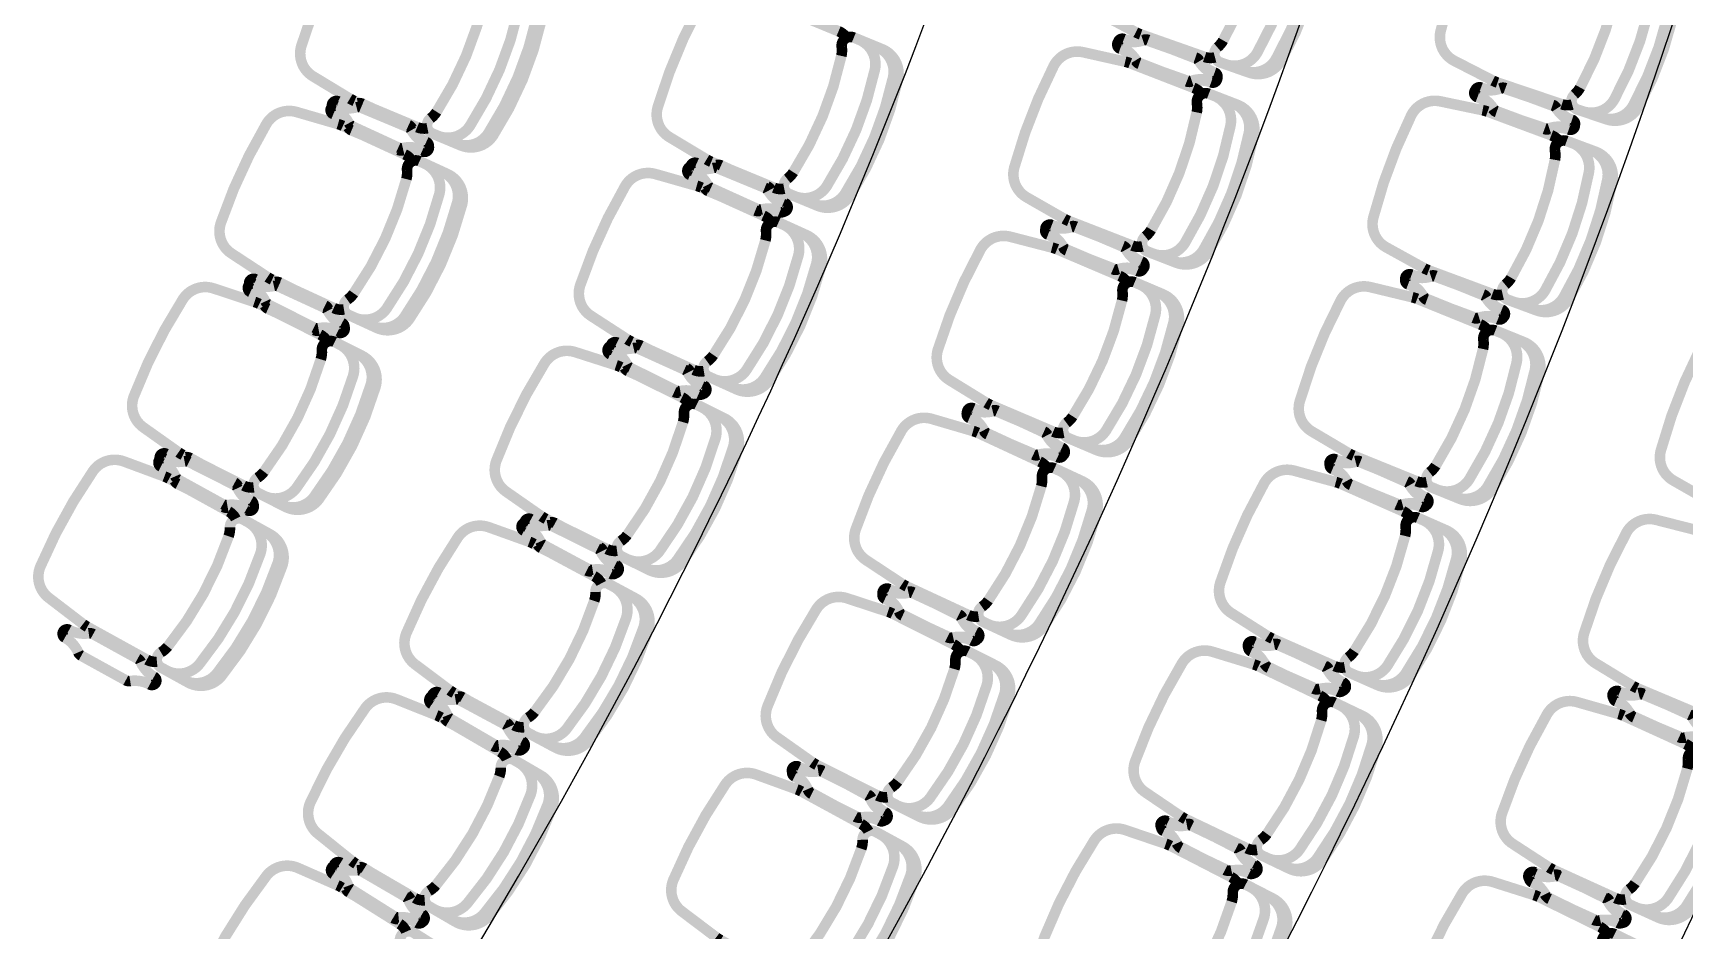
# Model space of a CAD drawing. Header units: metres. Extents: x -331 to 2982, y 362 to 2539.
# Drawn here: x 2871.281 to 2875.966, y 1337.061 to 1339.607 of the extents above; entities that cross this region are included whole.
import ezdxf

# ---------------------------------------------------------------- set-up
doc = ezdxf.new("R2010")
doc.units = ezdxf.units.M
doc.layers.add('Pis', color=251, linetype='Continuous')

msp = doc.modelspace()

# ---------------------------------------------------------------- linework, layer by layer
at = {"layer": 'Pis', "const_width": 0.03}
for points in [[(2874.6328, 1339.5382, -0.149389), (2874.6036, 1339.5394), (2874.422, 1339.6034, -0.03724), (2874.4083, 1339.6093), (2874.3001, 1339.6667, -0.342214), (2874.2622, 1339.7505, -0.051556), (2874.3647, 1340.0415, -0.342214), (2874.4466, 1340.0831), (2874.567, 1340.06, -0.03724), (2874.5813, 1340.0561), (2874.7629, 1339.9922, -0.149389), (2874.7865, 1339.9749)], [(2874.6629, 1339.5186, 0.36261), (2874.753, 1339.5522, 0.08991), (2874.8714, 1339.8887, 0.36261), (2874.8223, 1339.9713)], [(2874.7158, 1339.5, 0.36261), (2874.8058, 1339.5336, 0.08991), (2874.9243, 1339.8701, 0.36261), (2874.8751, 1339.9527)], [(2875.6459, 1339.4044, -0.149389), (2875.6167, 1339.4052), (2875.4342, 1339.4667, -0.03724), (2875.4205, 1339.4725), (2875.3115, 1339.5284, -0.342214), (2875.2725, 1339.6117, -0.051556), (2875.3711, 1339.904, -0.342214), (2875.4524, 1339.9467), (2875.5731, 1339.9252, -0.03724), (2875.5875, 1339.9216), (2875.77, 1339.8601, -0.149389), (2875.7937, 1339.843)], [(2872.3992, 1339.3373, -0.149389), (2872.3701, 1339.3402), (2872.1925, 1339.4144, -0.03724), (2872.1792, 1339.4211), (2872.0744, 1339.4846, -0.342214), (2872.0414, 1339.5704, -0.051556), (2872.1603, 1339.8551, -0.342214), (2872.2445, 1339.8919), (2872.3633, 1339.862, -0.03724), (2872.3774, 1339.8573), (2872.5551, 1339.7831, -0.149389), (2872.5776, 1339.7645)], [(2875.6763, 1339.3851, 0.36261), (2875.7659, 1339.4199, 0.08991), (2875.8798, 1339.758, 0.36261), (2875.8296, 1339.84)], [(2875.7294, 1339.3672, 0.36261), (2875.819, 1339.4021, 0.08991), (2875.9329, 1339.7401, 0.36261), (2875.8827, 1339.8221)], [(2872.4282, 1339.316, 0.36261), (2872.52, 1339.3444, 0.08991), (2872.6575, 1339.6736, 0.36261), (2872.6131, 1339.7589)], [(2872.4799, 1339.2944, 0.36261), (2872.5717, 1339.3228, 0.08991), (2872.7092, 1339.652, 0.36261), (2872.6648, 1339.7373)], [(2873.4111, 1339.1659, -0.149389), (2873.3821, 1339.1686), (2873.2041, 1339.2421, -0.03724), (2873.1908, 1339.2488), (2873.0857, 1339.3119, -0.342214), (2873.0524, 1339.3975, -0.051556), (2873.1702, 1339.6827, -0.342214), (2873.2542, 1339.7199), (2873.3731, 1339.6904, -0.03724), (2873.3873, 1339.6858), (2873.5652, 1339.6123, -0.149389), (2873.5878, 1339.5937)], [(2873.4402, 1339.1446, 0.36261), (2873.5319, 1339.1734, 0.08991), (2873.6681, 1339.5032, 0.36261), (2873.6234, 1339.5883)], [(2873.492, 1339.1232, 0.36261), (2873.5837, 1339.152, 0.08991), (2873.7199, 1339.4818, 0.36261), (2873.6752, 1339.5669)], [(2874.4272, 1339.0023, -0.149389), (2874.398, 1339.0045), (2874.2186, 1339.0742, -0.03724), (2874.2051, 1339.0806), (2874.0987, 1339.1414, -0.342214), (2874.0636, 1339.2263, -0.051556), (2874.1753, 1339.5139, -0.342214), (2874.2585, 1339.5529), (2874.3781, 1339.526, -0.03724), (2874.3923, 1339.5216), (2874.5718, 1339.452, -0.149389), (2874.5947, 1339.4339)], [(2874.4567, 1338.9817, 0.36261), (2874.5478, 1339.0125, 0.08991), (2874.6769, 1339.345, 0.36261), (2874.6304, 1339.4292)], [(2874.5089, 1338.9615, 0.36261), (2874.6, 1338.9922, 0.08991), (2874.7291, 1339.3248, 0.36261), (2874.6826, 1339.4089)], [(2875.4488, 1338.8656, -0.149389), (2875.4196, 1338.8673), (2875.2391, 1338.9343, -0.03724), (2875.2256, 1338.9405), (2875.1183, 1338.9997, -0.342214), (2875.0819, 1339.0841, -0.051556), (2875.1892, 1339.3733, -0.342214), (2875.2718, 1339.4135), (2875.3918, 1339.3884, -0.03724), (2875.4061, 1339.3843), (2875.5866, 1339.3173, -0.149389), (2875.6098, 1339.2996)], [(2872.1624, 1338.8234, -0.149389), (2872.1334, 1338.8274), (2871.9586, 1338.9079, -0.03724), (2871.9456, 1338.9152), (2871.8431, 1338.9824, -0.342214), (2871.8133, 1339.0693, -0.051556), (2871.9424, 1339.3495, -0.342214), (2872.0278, 1339.3833), (2872.1455, 1339.3491, -0.03724), (2872.1595, 1339.3439), (2872.3343, 1339.2633, -0.149389), (2872.3561, 1339.2439)], [(2875.4786, 1338.8454, 0.36261), (2875.5692, 1338.8775, 0.08991), (2875.6933, 1339.212, 0.36261), (2875.6456, 1339.2955)], [(2875.5311, 1338.8259, 0.36261), (2875.6217, 1338.858, 0.08991), (2875.7458, 1339.1925, 0.36261), (2875.6981, 1339.276)], [(2872.1906, 1338.8011, 0.36261), (2872.2834, 1338.8261, 0.08991), (2872.4327, 1339.1501, 0.36261), (2872.3914, 1339.237)], [(2872.2414, 1338.7776, 0.36261), (2872.3343, 1338.8027, 0.08991), (2872.4836, 1339.1267, 0.36261), (2872.4423, 1339.2135)], [(2873.1831, 1338.6484, -0.149389), (2873.1541, 1338.6522), (2872.9787, 1338.7317, -0.03724), (2872.9657, 1338.7388), (2872.8628, 1338.8054, -0.342214), (2872.8324, 1338.8921, -0.051556), (2872.9598, 1339.1731, -0.342214), (2873.045, 1339.2075), (2873.1629, 1339.174, -0.03724), (2873.1769, 1339.1689), (2873.3522, 1339.0894, -0.149389), (2873.3742, 1339.0701)], [(2873.2114, 1338.6262, 0.36261), (2873.304, 1338.6519, 0.08991), (2873.4513, 1338.9768, 0.36261), (2873.4095, 1339.0634)], [(2873.2624, 1338.6031, 0.36261), (2873.3551, 1338.6288, 0.08991), (2873.5023, 1338.9537, 0.36261), (2873.4605, 1339.0403)], [(2874.2031, 1338.4739, -0.149389), (2874.174, 1338.477), (2873.9969, 1338.5524, -0.03724), (2873.9837, 1338.5592), (2873.8793, 1338.6234, -0.342214), (2873.8469, 1338.7094, -0.051556), (2873.9677, 1338.9933, -0.342214), (2874.0521, 1339.0296), (2874.1707, 1338.9989, -0.03724), (2874.1848, 1338.9941), (2874.362, 1338.9187, -0.149389), (2874.3844, 1338.8999)], [(2874.2319, 1338.4524, 0.36261), (2874.3239, 1338.4802, 0.08991), (2874.4636, 1338.8085, 0.36261), (2874.4199, 1338.8941)], [(2871.9065, 1338.3189, -0.149389), (2871.8777, 1338.3239), (2871.7059, 1338.4107, -0.03724), (2871.6931, 1338.4184), (2871.5932, 1338.4893, -0.342214), (2871.5665, 1338.5772, -0.051556), (2871.7056, 1338.8526, -0.342214), (2871.7923, 1338.8832), (2871.9086, 1338.8448, -0.03724), (2871.9224, 1338.8391), (2872.0942, 1338.7523, -0.149389), (2872.1153, 1338.732)], [(2874.2835, 1338.4305, 0.36261), (2874.3755, 1338.4583, 0.08991), (2874.5152, 1338.7865, 0.36261), (2874.4714, 1338.8721)], [(2875.2334, 1338.3338, -0.149389), (2875.2043, 1338.3364), (2875.0259, 1338.4088, -0.03724), (2875.0126, 1338.4154), (2874.9071, 1338.4778, -0.342214), (2874.8733, 1338.5633, -0.051556), (2874.9893, 1338.8491, -0.342214), (2875.0731, 1338.8868), (2875.1922, 1338.8581, -0.03724), (2875.2064, 1338.8536), (2875.3848, 1338.7812, -0.149389), (2875.4075, 1338.7627)], [(2875.2626, 1338.3127, 0.36261), (2875.3542, 1338.3421, 0.08991), (2875.4883, 1338.6727, 0.36261), (2875.4431, 1338.7575)], [(2876.261, 1338.1998, -0.149389), (2876.2318, 1338.2019), (2876.0523, 1338.2715, -0.03724), (2876.0389, 1338.2779), (2875.9325, 1338.3387, -0.342214), (2875.8973, 1338.4236, -0.051556), (2876.0088, 1338.7112, -0.342214), (2876.092, 1338.7503), (2876.2116, 1338.7234, -0.03724), (2876.2258, 1338.7191), (2876.4053, 1338.6495, -0.149389), (2876.4283, 1338.6314)], [(2871.9338, 1338.2955, 0.36261), (2872.0275, 1338.3172, 0.08991), (2872.1884, 1338.6356, 0.36261), (2872.1503, 1338.7239)], [(2872.9369, 1338.1392, -0.149389), (2872.908, 1338.144), (2872.7355, 1338.2293, -0.03724), (2872.7227, 1338.2369), (2872.6221, 1338.307, -0.342214), (2872.5947, 1338.3947, -0.051556), (2872.7315, 1338.6712, -0.342214), (2872.8179, 1338.7026), (2872.9345, 1338.6652, -0.03724), (2872.9483, 1338.6596), (2873.1209, 1338.5742, -0.149389), (2873.1422, 1338.5541)], [(2875.3145, 1338.2917, 0.36261), (2875.4061, 1338.321, 0.08991), (2875.5402, 1338.6516, 0.36261), (2875.495, 1338.7365)], [(2871.9838, 1338.2702, 0.36261), (2872.0775, 1338.2919, 0.08991), (2872.2384, 1338.6103, 0.36261), (2872.2004, 1338.6986)], [(2872.9644, 1338.1161, 0.36261), (2873.0579, 1338.1386, 0.08991), (2873.2161, 1338.4583, 0.36261), (2873.1773, 1338.5463)], [(2873.0146, 1338.0912, 0.36261), (2873.1081, 1338.1137, 0.08991), (2873.2663, 1338.4335, 0.36261), (2873.2275, 1338.5214)], [(2873.9622, 1337.953, -0.149389), (2873.9332, 1337.957), (2873.7586, 1338.038, -0.03724), (2873.7456, 1338.0453), (2873.6433, 1338.1127, -0.342214), (2873.6137, 1338.1997, -0.051556), (2873.7435, 1338.4796, -0.342214), (2873.829, 1338.5132), (2873.9466, 1338.4787, -0.03724), (2873.9605, 1338.4735), (2874.1352, 1338.3924, -0.149389), (2874.157, 1338.3729)], [(2871.6319, 1337.8244, -0.149389), (2871.6033, 1337.8304), (2871.4347, 1337.9234, -0.03724), (2871.4223, 1337.9315), (2871.3249, 1338.006, -0.342214), (2871.3015, 1338.0948, -0.051556), (2871.4505, 1338.365, -0.342214), (2871.5382, 1338.3925), (2871.6531, 1338.3499, -0.03724), (2871.6666, 1338.3437), (2871.8352, 1338.2507, -0.149389), (2871.8555, 1338.2297)], [(2873.9903, 1337.9305, 0.36261), (2874.0832, 1337.9554, 0.08991), (2874.2333, 1338.279, 0.36261), (2874.1923, 1338.366)], [(2874.0411, 1337.907, 0.36261), (2874.134, 1337.9318, 0.08991), (2874.2841, 1338.2554, 0.36261), (2874.2431, 1338.3424)], [(2875.0009, 1337.8087, -0.149389), (2874.9719, 1337.8122), (2874.7958, 1337.8899, -0.03724), (2874.7827, 1337.8969), (2874.6791, 1337.9625, -0.342214), (2874.6479, 1338.0489, -0.051556), (2874.7725, 1338.3312, -0.342214), (2874.8574, 1338.3663), (2874.9756, 1338.334, -0.03724), (2874.9896, 1338.3291), (2875.1658, 1338.2513, -0.149389), (2875.1879, 1338.2322)], [(2871.6584, 1337.8, 0.36261), (2871.7528, 1337.8183, 0.08991), (2871.9251, 1338.1307, 0.36261), (2871.8902, 1338.2203)], [(2871.7075, 1337.7729, 0.36261), (2871.8018, 1337.7913, 0.08991), (2871.9742, 1338.1036, 0.36261), (2871.9393, 1338.1932)], [(2872.6729, 1337.6389, -0.149389), (2872.6442, 1337.6446), (2872.4746, 1337.7358, -0.03724), (2872.4621, 1337.7438), (2872.364, 1337.8172, -0.342214), (2872.3395, 1337.9058, -0.051556), (2872.4856, 1338.1775, -0.342214), (2872.573, 1338.206), (2872.6884, 1338.1646, -0.03724), (2872.702, 1338.1585), (2872.8715, 1338.0674, -0.149389), (2872.8921, 1338.0466)], [(2875.0295, 1337.7868, 0.36261), (2875.1219, 1337.8134, 0.08991), (2875.2659, 1338.1397, 0.36261), (2875.2233, 1338.2259)], [(2875.0807, 1337.7642, 0.36261), (2875.1731, 1337.7907, 0.08991), (2875.3172, 1338.1171, 0.36261), (2875.2746, 1338.2033)], [(2876.0369, 1337.6718, -0.149389), (2876.0079, 1337.6748), (2875.8304, 1337.7495, -0.03724), (2875.8172, 1337.7563), (2875.7125, 1337.8201, -0.342214), (2875.6798, 1337.9059, -0.051556), (2875.7995, 1338.1903, -0.342214), (2875.8838, 1338.2269), (2876.0026, 1338.1966, -0.03724), (2876.0167, 1338.1919), (2876.1941, 1338.1172, -0.149389), (2876.2166, 1338.0985)], [(2872.6996, 1337.6148, 0.36261), (2872.7938, 1337.6341, 0.08991), (2872.9627, 1337.9483, 0.36261), (2872.9269, 1338.0376)], [(2872.7489, 1337.5883, 0.36261), (2872.8431, 1337.6076, 0.08991), (2873.0121, 1337.9218, 0.36261), (2872.9763, 1338.011)], [(2873.7041, 1337.4405, -0.149389), (2873.6753, 1337.4454), (2873.5033, 1337.5319, -0.03724), (2873.4905, 1337.5396), (2873.3904, 1337.6103, -0.342214), (2873.3636, 1337.6982, -0.051556), (2873.5023, 1337.9738, -0.342214), (2873.5889, 1338.0046), (2873.7053, 1337.9664, -0.03724), (2873.7191, 1337.9607), (2873.891, 1337.8741, -0.149389), (2873.9122, 1337.854)], [(2873.7314, 1337.4171, 0.36261), (2873.825, 1337.439, 0.08991), (2873.9854, 1337.7577, 0.36261), (2873.9472, 1337.8459)], [(2873.7815, 1337.3919, 0.36261), (2873.8751, 1337.4138, 0.08991), (2874.0355, 1337.7325, 0.36261), (2873.9973, 1337.8207)], [(2874.752, 1337.2912, -0.149389), (2874.7231, 1337.2956), (2874.5494, 1337.3786, -0.03724), (2874.5364, 1337.386), (2874.4349, 1337.4547, -0.342214), (2874.4063, 1337.542, -0.051556), (2874.5394, 1337.8204, -0.342214), (2874.6253, 1337.853), (2874.7425, 1337.8171, -0.03724), (2874.7564, 1337.8117), (2874.9301, 1337.7287, -0.149389), (2874.9516, 1337.7089)], [(2872.3914, 1337.1481, -0.149389), (2872.3629, 1337.1547), (2872.1965, 1337.2516, -0.03724), (2872.1843, 1337.2601), (2872.0887, 1337.3368, -0.342214), (2872.0673, 1337.4261, -0.051556), (2872.2225, 1337.6927, -0.342214), (2872.3108, 1337.7182), (2872.4247, 1337.6729, -0.03724), (2872.4381, 1337.6664), (2872.6045, 1337.5695, -0.149389), (2872.6243, 1337.5481)], [(2874.7798, 1337.2685, 0.36261), (2874.873, 1337.2922, 0.08991), (2875.0268, 1337.6141, 0.36261), (2874.9868, 1337.7015)], [(2874.8304, 1337.2443, 0.36261), (2874.9235, 1337.2681, 0.08991), (2875.0774, 1337.59, 0.36261), (2875.0374, 1337.6774)], [(2875.7971, 1337.1508, -0.149389), (2875.7682, 1337.1546), (2875.5929, 1337.2344, -0.03724), (2875.5799, 1337.2415), (2875.4771, 1337.3083, -0.342214), (2875.4469, 1337.3951, -0.051556), (2875.5747, 1337.6759, -0.342214), (2875.66, 1337.7101), (2875.7778, 1337.6764, -0.03724), (2875.7918, 1337.6713), (2875.967, 1337.5915, -0.149389), (2875.9889, 1337.5722)], [(2872.4173, 1337.1231, 0.36261), (2872.512, 1337.1392, 0.08991), (2872.6916, 1337.4475, 0.36261), (2872.6588, 1337.5379)], [(2875.8254, 1337.1286, 0.36261), (2875.9181, 1337.1541, 0.08991), (2876.0659, 1337.4788, 0.36261), (2876.0242, 1337.5655)], [(2875.8764, 1337.1054, 0.36261), (2875.9691, 1337.1309, 0.08991), (2876.1169, 1337.4556, 0.36261), (2876.0752, 1337.5423)], [(2872.4657, 1337.0949, 0.36261), (2872.5605, 1337.111, 0.08991), (2872.74, 1337.4193, 0.36261), (2872.7072, 1337.5097)], [(2873.4286, 1336.9371, -0.149389), (2873.3999, 1336.943), (2873.2308, 1337.035, -0.03724), (2873.2183, 1337.0431), (2873.1205, 1337.1169, -0.342214), (2873.0965, 1337.2057, -0.051556), (2873.2439, 1337.4767, -0.342214), (2873.3315, 1337.5047), (2873.4466, 1337.4628, -0.03724), (2873.4602, 1337.4566), (2873.6293, 1337.3646, -0.149389), (2873.6498, 1337.3438)], [(2874.4869, 1336.7824, -0.149389), (2874.4582, 1336.7876), (2874.287, 1336.8759, -0.03724), (2874.2744, 1336.8837), (2874.175, 1336.9554, -0.342214), (2874.149, 1337.0435, -0.051556), (2874.2904, 1337.3177, -0.342214), (2874.3773, 1337.3477), (2874.4933, 1337.3083, -0.03724), (2874.507, 1337.3025), (2874.6782, 1337.2143, -0.149389), (2874.6991, 1337.1938)], [(2873.4552, 1336.9129, 0.36261), (2873.5494, 1336.9318, 0.08991), (2873.7199, 1337.2452, 0.36261), (2873.6845, 1337.3346)], [(2873.5044, 1336.8862, 0.36261), (2873.5987, 1336.905, 0.08991), (2873.7691, 1337.2184, 0.36261), (2873.7338, 1337.3078)], [(2872.0927, 1336.6674, -0.149389), (2872.0645, 1336.675), (2871.9015, 1336.7775, -0.03724), (2871.8895, 1336.7864), (2871.7966, 1336.8662, -0.342214), (2871.7782, 1336.9563, -0.051556), (2871.9425, 1337.2175, -0.342214), (2872.0316, 1337.24), (2872.1438, 1337.1908, -0.03724), (2872.157, 1337.1839), (2872.32, 1337.0814, -0.149389), (2872.3391, 1337.0593)], [(2874.5141, 1336.7588, 0.36261), (2874.6079, 1336.7798, 0.08991), (2874.7714, 1337.0968, 0.36261), (2874.7341, 1337.1854)], [(2874.5639, 1336.7331, 0.36261), (2874.6577, 1336.7541, 0.08991), (2874.8212, 1337.0712, 0.36261), (2874.7839, 1337.1597)], [(2875.5418, 1336.6373, -0.149389), (2875.5129, 1336.6419), (2875.34, 1336.7267, -0.03724), (2875.3272, 1336.7342), (2875.2264, 1336.8039, -0.342214), (2875.1986, 1336.8915, -0.051556), (2875.3344, 1337.1685, -0.342214), (2875.4207, 1337.2002), (2875.5375, 1337.1632, -0.03724), (2875.5513, 1337.1577), (2875.7242, 1337.0729, -0.149389), (2875.7455, 1337.053)], [(2872.1178, 1336.6416, 0.36261), (2872.213, 1336.6545, 0.08991), (2872.4029, 1336.9565, 0.36261), (2872.3732, 1337.0479)]]:
    msp.add_lwpolyline(points, format="xyb", dxfattribs=at)
for points in [[(2874.7745, 1339.9228, -0.08991), (2874.6561, 1339.5863, -0.086278), (2874.6397, 1339.5665, 0.57735), (2874.6477, 1339.5239), (2874.7299, 1339.495, 0.36261), (2874.82, 1339.5286, 0.08991), (2874.9384, 1339.8651, 0.36261), (2874.8893, 1339.9478), (2874.8071, 1339.9767, 0.57735), (2874.7742, 1339.9485, -0.086278)], [(2875.7825, 1339.7908, -0.08991), (2875.6685, 1339.4527, -0.086278), (2875.6525, 1339.4327, 0.57735), (2875.661, 1339.3903), (2875.7436, 1339.3624, 0.36261), (2875.8332, 1339.3973, 0.08991), (2875.9471, 1339.7353, 0.36261), (2875.8969, 1339.8173), (2875.8143, 1339.8451, 0.57735), (2875.7818, 1339.8165, -0.086278)], [(2872.5627, 1339.7132, -0.08991), (2872.4252, 1339.384, -0.086278), (2872.4078, 1339.3651, 0.57735), (2872.4133, 1339.3222), (2872.4937, 1339.2886, 0.36261), (2872.5855, 1339.317, 0.08991), (2872.723, 1339.6462, 0.36261), (2872.6787, 1339.7315), (2872.5983, 1339.7651, 0.57735), (2872.5638, 1339.7388, -0.086278)], [(2873.5731, 1339.5424, -0.08991), (2873.437, 1339.2126, -0.086278), (2873.4196, 1339.1937, 0.57735), (2873.4253, 1339.1508), (2873.5058, 1339.1175, 0.36261), (2873.5976, 1339.1463, 0.08991), (2873.7337, 1339.4761, 0.36261), (2873.689, 1339.5612), (2873.6085, 1339.5944, 0.57735), (2873.5742, 1339.568, -0.086278)], [(2874.4415, 1339.5859), (2874.5774, 1339.538, -0.164851), (2874.5875, 1339.5301, 0.162089), (2874.6317, 1339.4951, -1), (2874.6234, 1339.4715, 0.162089), (2874.567, 1339.4719, -0.164851), (2874.5542, 1339.472), (2874.4183, 1339.5199, -0.164851), (2874.4081, 1339.5278, 0.162089), (2874.364, 1339.5628, -1), (2874.3723, 1339.5864, 0.162089), (2874.4287, 1339.586, -0.164851)], [(2874.4086, 1339.5304, 0.164851), (2874.4185, 1339.5222), (2874.5528, 1339.47, 0.164851), (2874.5657, 1339.4695, -0.162089), (2874.622, 1339.4673, 1), (2874.631, 1339.4906, -0.162089), (2874.588, 1339.527, 0.164851), (2874.5782, 1339.5353), (2874.4438, 1339.5875, 0.164851), (2874.431, 1339.588, -0.162089), (2874.3747, 1339.5902, 1), (2874.3656, 1339.5669, -0.162089)], [(2872.1763, 1339.3517, 0.164851), (2872.1856, 1339.3428), (2872.3165, 1339.2825, 0.164851), (2872.3293, 1339.2812, -0.162089), (2872.3854, 1339.2756, 1), (2872.3958, 1339.2983, -0.162089), (2872.3551, 1339.3373, 0.164851), (2872.3458, 1339.3461), (2872.2149, 1339.4064, 0.164851), (2872.2022, 1339.4078, -0.162089), (2872.1461, 1339.4134, 1), (2872.1356, 1339.3907, -0.162089)], [(2874.5811, 1339.3822, -0.08991), (2874.452, 1339.0496, -0.086278), (2874.435, 1339.0304, 0.57735), (2874.4416, 1338.9876), (2874.5229, 1338.956, 0.36261), (2874.614, 1338.9868, 0.08991), (2874.7431, 1339.3193, 0.36261), (2874.6966, 1339.4035), (2874.6154, 1339.435, 0.57735), (2874.5816, 1339.4079, -0.086278)], [(2875.454, 1339.4495), (2875.5905, 1339.4035, -0.164851), (2875.6008, 1339.3957, 0.162089), (2875.6454, 1339.3612, -1), (2875.6374, 1339.3375, 0.162089), (2875.581, 1339.3371, -0.164851), (2875.5682, 1339.3371), (2875.4316, 1339.3831, -0.164851), (2875.4214, 1339.3909, 0.162089), (2875.3768, 1339.4254, -1), (2875.3848, 1339.4491, 0.162089), (2875.4411, 1339.4495, -0.164851)], [(2875.4223, 1339.3933, 0.164851), (2875.4323, 1339.3853), (2875.5674, 1339.3351, 0.164851), (2875.5802, 1339.3348, -0.162089), (2875.6366, 1339.3335, 1), (2875.6452, 1339.3569, -0.162089), (2875.6017, 1339.3927, 0.164851), (2875.5917, 1339.4008), (2875.4566, 1339.4509, 0.164851), (2875.4438, 1339.4512, -0.162089), (2875.3874, 1339.4526, 1), (2875.3787, 1339.4291, -0.162089)], [(2872.2109, 1339.3958), (2872.3439, 1339.3403, -0.164851), (2872.3536, 1339.3318, 0.162089), (2872.3956, 1339.2943, -1), (2872.386, 1339.2712, 0.162089), (2872.3298, 1339.2748, -0.164851), (2872.3169, 1339.2757), (2872.184, 1339.3312, -0.164851), (2872.1743, 1339.3397, 0.162089), (2872.1323, 1339.3772, -1), (2872.1419, 1339.4003, 0.162089), (2872.1981, 1339.3967, -0.164851)], [(2875.597, 1339.2477, -0.08991), (2875.4729, 1338.9133, -0.086278), (2875.4562, 1338.8937, 0.57735), (2875.4635, 1338.851), (2875.5452, 1338.8207, 0.36261), (2875.6358, 1338.8528, 0.08991), (2875.7599, 1339.1873, 0.36261), (2875.7121, 1339.2707), (2875.6304, 1339.3011, 0.57735), (2875.5971, 1339.2734, -0.086278)], [(2872.3394, 1339.1931, -0.08991), (2872.1901, 1338.8691, -0.086278), (2872.1719, 1338.8509, 0.57735), (2872.1759, 1338.8078), (2872.2551, 1338.7713, 0.36261), (2872.3479, 1338.7964, 0.08991), (2872.4972, 1339.1204, 0.36261), (2872.4559, 1339.2073), (2872.3768, 1339.2437, 0.57735), (2872.3414, 1339.2187, -0.086278)], [(2873.2226, 1339.2236), (2873.3559, 1339.1686, -0.164851), (2873.3655, 1339.1602, 0.162089), (2873.4078, 1339.1228, -1), (2873.3982, 1339.0997, 0.162089), (2873.3419, 1339.1031, -0.164851), (2873.3291, 1339.1039), (2873.1959, 1339.1589, -0.164851), (2873.1863, 1339.1674, 0.162089), (2873.144, 1339.2047, -1), (2873.1536, 1339.2278, 0.162089), (2873.2098, 1339.2245, -0.164851)], [(2873.1937, 1339.1768, 0.164851), (2873.203, 1339.168), (2873.3343, 1339.1085, 0.164851), (2873.3471, 1339.1072, -0.162089), (2873.4032, 1339.102, 1), (2873.4135, 1339.1247, -0.162089), (2873.3726, 1339.1635, 0.164851), (2873.3632, 1339.1722), (2873.2319, 1339.2317, 0.164851), (2873.2192, 1339.233, -0.162089), (2873.163, 1339.2383, 1), (2873.1527, 1339.2155, -0.162089)], [(2873.3577, 1339.0192, -0.08991), (2873.2105, 1338.6943, -0.086278), (2873.1925, 1338.676, 0.57735), (2873.1967, 1338.6329), (2873.2761, 1338.5969, 0.36261), (2873.3687, 1338.6226, 0.08991), (2873.516, 1338.9475, 0.36261), (2873.4742, 1339.0341), (2873.3948, 1339.0701, 0.57735), (2873.3596, 1339.0449, -0.086278)], [(2874.2375, 1339.0561), (2874.3718, 1339.0039, -0.164851), (2874.3817, 1338.9957, 0.162089), (2874.4247, 1338.9593, -1), (2874.4157, 1338.936, 0.162089), (2874.3593, 1338.9381, -0.164851), (2874.3465, 1338.9387), (2874.2122, 1338.9909, -0.164851), (2874.2023, 1338.9991, 0.162089), (2874.1593, 1339.0355, -1), (2874.1684, 1339.0588, 0.162089), (2874.2247, 1339.0567, -0.164851)], [(2874.2014, 1339.0024, 0.164851), (2874.211, 1338.9938), (2874.3436, 1338.9374, 0.164851), (2874.3564, 1338.9364, -0.162089), (2874.4127, 1338.9325, 1), (2874.4224, 1338.9555, -0.162089), (2874.3806, 1338.9932, 0.164851), (2874.371, 1339.0018), (2874.2384, 1339.0582, 0.164851), (2874.2256, 1339.0592, -0.162089), (2874.1694, 1339.0631, 1), (2874.1596, 1339.0401, -0.162089)], [(2871.9764, 1338.8887), (2872.1073, 1338.8284, -0.164851), (2872.1166, 1338.8196, 0.162089), (2872.1573, 1338.7806, -1), (2872.1468, 1338.7579, 0.162089), (2872.0907, 1338.7635, -0.164851), (2872.078, 1338.7648), (2871.9471, 1338.8252, -0.164851), (2871.9378, 1338.834, 0.162089), (2871.8971, 1338.873, -1), (2871.9075, 1338.8957, 0.162089), (2871.9636, 1338.8901, -0.164851)], [(2871.9395, 1338.8463, 0.164851), (2871.9485, 1338.8371), (2872.0771, 1338.7721, 0.164851), (2872.0898, 1338.7703, -0.162089), (2872.1457, 1338.7627, 1), (2872.157, 1338.785, -0.162089), (2872.1177, 1338.8254, 0.164851), (2872.1087, 1338.8346), (2871.9801, 1338.8996, 0.164851), (2871.9674, 1338.9014, -0.162089), (2871.9115, 1338.909, 1), (2871.9002, 1338.8867, -0.162089)], [(2874.3691, 1338.8487, -0.08991), (2874.2294, 1338.5204, -0.086278), (2874.2118, 1338.5017, 0.57735), (2874.2171, 1338.4587), (2874.2973, 1338.4246, 0.36261), (2874.3893, 1338.4524, 0.08991), (2874.529, 1338.7807, 0.36261), (2874.4852, 1338.8663), (2874.405, 1338.9004, 0.57735), (2874.3704, 1338.8743, -0.086278)], [(2875.2583, 1338.9165), (2875.3935, 1338.8663, -0.164851), (2875.4034, 1338.8583, 0.162089), (2875.447, 1338.8225, -1), (2875.4383, 1338.7991, 0.162089), (2875.3819, 1338.8004, -0.164851), (2875.3691, 1338.8007), (2875.234, 1338.8508, -0.164851), (2875.224, 1338.8589, 0.162089), (2875.1805, 1338.8947, -1), (2875.1892, 1338.9181, 0.162089), (2875.2455, 1338.9168, -0.164851)], [(2875.2229, 1338.8621, 0.164851), (2875.2326, 1338.8537), (2875.3661, 1338.7995, 0.164851), (2875.3789, 1338.7988, -0.162089), (2875.4352, 1338.7958, 1), (2875.4446, 1338.819, -0.162089), (2875.4022, 1338.856, 0.164851), (2875.3925, 1338.8644), (2875.2589, 1338.9186, 0.164851), (2875.2461, 1338.9193, -0.162089), (2875.1898, 1338.9224, 1), (2875.1804, 1338.8992, -0.162089)], [(2875.3931, 1338.7113, -0.08991), (2875.259, 1338.3807, -0.086278), (2875.2417, 1338.3617, 0.57735), (2875.2477, 1338.3188), (2875.3284, 1338.286, 0.36261), (2875.42, 1338.3154, 0.08991), (2875.5541, 1338.646, 0.36261), (2875.5089, 1338.7308), (2875.4281, 1338.7636, 0.57735), (2875.394, 1338.737, -0.086278)], [(2872.0967, 1338.6819, -0.08991), (2871.9358, 1338.3635, -0.086278), (2871.917, 1338.346, 0.57735), (2871.9195, 1338.3028), (2871.9972, 1338.2635, 0.36261), (2872.0909, 1338.2852, 0.08991), (2872.2518, 1338.6036, 0.36261), (2872.2137, 1338.6919), (2872.136, 1338.7312, 0.57735), (2872.0997, 1338.7075, -0.086278)], [(2872.9966, 1338.7126), (2873.1279, 1338.6531, -0.164851), (2873.1373, 1338.6443, 0.162089), (2873.1782, 1338.6056, -1), (2873.1679, 1338.5828, 0.162089), (2873.1118, 1338.5881, -0.164851), (2873.099, 1338.5893), (2872.9678, 1338.6488, -0.164851), (2872.9584, 1338.6576, 0.162089), (2872.9174, 1338.6963, -1), (2872.9278, 1338.7191, 0.162089), (2872.9839, 1338.7138, -0.164851)], [(2872.9654, 1338.6669, 0.164851), (2872.9745, 1338.6578), (2873.1036, 1338.5939, 0.164851), (2873.1164, 1338.5922, -0.162089), (2873.1723, 1338.585, 1), (2873.1834, 1338.6074, -0.162089), (2873.1437, 1338.6475, 0.164851), (2873.1347, 1338.6566), (2873.0055, 1338.7205, 0.164851), (2872.9928, 1338.7222, -0.162089), (2872.9369, 1338.7294, 1), (2872.9258, 1338.707, -0.162089)], [(2873.124, 1338.5039, -0.08991), (2872.9658, 1338.1841, -0.086278), (2872.9472, 1338.1664, 0.57735), (2872.95, 1338.1232), (2873.0281, 1338.0846, 0.36261), (2873.1215, 1338.1071, 0.08991), (2873.2797, 1338.4268, 0.36261), (2873.2409, 1338.5148), (2873.1628, 1338.5534, 0.57735), (2873.1268, 1338.5294, -0.086278)], [(2874.0152, 1338.5337), (2874.1478, 1338.4773, -0.164851), (2874.1574, 1338.4687, 0.162089), (2874.1992, 1338.431, -1), (2874.1895, 1338.408, 0.162089), (2874.1332, 1338.4119, -0.164851), (2874.1204, 1338.4129), (2873.9878, 1338.4693, -0.164851), (2873.9783, 1338.4779, 0.162089), (2873.9364, 1338.5157, -1), (2873.9462, 1338.5387, 0.162089), (2874.0024, 1338.5347, -0.164851)], [(2873.9774, 1338.4812, 0.164851), (2873.9867, 1338.4723), (2874.1175, 1338.4117, 0.164851), (2874.1302, 1338.4103, -0.162089), (2874.1863, 1338.4046, 1), (2874.1968, 1338.4272, -0.162089), (2874.1562, 1338.4663, 0.164851), (2874.1469, 1338.4752), (2874.0162, 1338.5358, 0.164851), (2874.0034, 1338.5372, -0.162089), (2873.9473, 1338.543, 1), (2873.9368, 1338.5203, -0.162089)], [(2871.723, 1338.3909), (2871.8516, 1338.3259, -0.164851), (2871.8606, 1338.3167, 0.162089), (2871.8999, 1338.2763, -1), (2871.8886, 1338.2539, 0.162089), (2871.8327, 1338.2616, -0.164851), (2871.82, 1338.2634), (2871.6914, 1338.3284, -0.164851), (2871.6824, 1338.3375, 0.162089), (2871.6431, 1338.378, -1), (2871.6544, 1338.4003, 0.162089), (2871.7103, 1338.3927, -0.164851)], [(2871.684, 1338.3502, 0.164851), (2871.6926, 1338.3407), (2871.8188, 1338.2711, 0.164851), (2871.8314, 1338.2689, -0.162089), (2871.887, 1338.2592, 1), (2871.8991, 1338.2811, -0.162089), (2871.8613, 1338.3229, 0.164851), (2871.8526, 1338.3324), (2871.7264, 1338.402, 0.164851), (2871.7138, 1338.4043, -0.162089), (2871.6583, 1338.4139, 1), (2871.6462, 1338.3921, -0.162089)], [(2875.0063, 1338.3371, 0.164851), (2875.0158, 1338.3284), (2875.1476, 1338.2702, 0.164851), (2875.1604, 1338.2691, -0.162089), (2875.2166, 1338.2644, 1), (2875.2267, 1338.2873, -0.162089), (2875.1854, 1338.3256, 0.164851), (2875.1759, 1338.3343), (2875.0441, 1338.3925, 0.164851), (2875.0313, 1338.3936, -0.162089), (2874.9751, 1338.3983, 1), (2874.965, 1338.3754, -0.162089)], [(2875.0446, 1338.3904), (2875.1781, 1338.3362, -0.164851), (2875.1879, 1338.3278, 0.162089), (2875.2303, 1338.2908, -1), (2875.2209, 1338.2676, 0.162089), (2875.1646, 1338.2706, -0.164851), (2875.1518, 1338.2714), (2875.0183, 1338.3256, -0.164851), (2875.0086, 1338.3339, 0.162089), (2874.9661, 1338.371, -1), (2874.9755, 1338.3942, 0.162089), (2875.0318, 1338.3912, -0.164851)], [(2874.1401, 1338.3222, -0.08991), (2873.99, 1337.9986, -0.086278), (2873.9718, 1337.9804, 0.57735), (2873.9757, 1337.9373), (2874.0547, 1337.9006, 0.36261), (2874.1476, 1337.9255, 0.08991), (2874.2977, 1338.2491, 0.36261), (2874.2567, 1338.3361), (2874.1776, 1338.3728, 0.57735), (2874.1422, 1338.3478, -0.086278)], [(2871.8352, 1338.1803, -0.08991), (2871.6628, 1337.8679, -0.086278), (2871.6434, 1337.8511, 0.57735), (2871.6443, 1337.8078), (2871.7206, 1337.7657, 0.36261), (2871.815, 1337.784, 0.08991), (2871.9873, 1338.0964, 0.36261), (2871.9524, 1338.186), (2871.8761, 1338.2281, 0.57735), (2871.8391, 1338.2057, -0.086278)], [(2872.7527, 1338.2096), (2872.8819, 1338.1457, -0.164851), (2872.891, 1338.1366, 0.162089), (2872.9306, 1338.0965, -1), (2872.9195, 1338.0741, 0.162089), (2872.8636, 1338.0813, -0.164851), (2872.8509, 1338.083), (2872.7217, 1338.1469, -0.164851), (2872.7126, 1338.156, 0.162089), (2872.673, 1338.1961, -1), (2872.6841, 1338.2185, 0.162089), (2872.74, 1338.2113, -0.164851)], [(2872.7193, 1338.1653, 0.164851), (2872.728, 1338.1559), (2872.855, 1338.0876, 0.164851), (2872.8676, 1338.0855, -0.162089), (2872.9232, 1338.0764, 1), (2872.9351, 1338.0985, -0.162089), (2872.8969, 1338.1399, 0.164851), (2872.8881, 1338.1493), (2872.7612, 1338.2175, 0.164851), (2872.7485, 1338.2197, -0.162089), (2872.6929, 1338.2287, 1), (2872.681, 1338.2067, -0.162089)], [(2875.1719, 1338.1812, -0.08991), (2875.0279, 1337.8548, -0.086278), (2875.01, 1337.8363, 0.57735), (2875.0147, 1337.7933), (2875.0944, 1337.7581, 0.36261), (2875.1868, 1337.7847, 0.08991), (2875.3309, 1338.1111, 0.36261), (2875.2883, 1338.1972), (2875.2085, 1338.2324, 0.57735), (2875.1736, 1338.2069, -0.086278)], [(2872.8723, 1337.997, -0.08991), (2872.7033, 1337.6828, -0.086278), (2872.6841, 1337.6657, 0.57735), (2872.6854, 1337.6224), (2872.7622, 1337.5812, 0.36261), (2872.8563, 1337.6005, 0.08991), (2873.0253, 1337.9147, 0.36261), (2872.9895, 1338.0039), (2872.9127, 1338.0452, 0.57735), (2872.8759, 1338.0224, -0.086278)], [(2873.7763, 1338.0188), (2873.9071, 1337.9581, -0.164851), (2873.9164, 1337.9493, 0.162089), (2873.957, 1337.9102, -1), (2873.9464, 1337.8875, 0.162089), (2873.8904, 1337.8932, -0.164851), (2873.8776, 1337.8946), (2873.7469, 1337.9553, -0.164851), (2873.7376, 1337.9641, 0.162089), (2873.697, 1338.0032, -1), (2873.7075, 1338.0259, 0.162089), (2873.7636, 1338.0201, -0.164851)], [(2873.7362, 1337.9679, 0.164851), (2873.7452, 1337.9588), (2873.8739, 1337.894, 0.164851), (2873.8866, 1337.8922, -0.162089), (2873.9425, 1337.8846, 1), (2873.9537, 1337.907, -0.162089), (2873.9144, 1337.9473, 0.164851), (2873.9054, 1337.9565), (2873.7767, 1338.0213, 0.164851), (2873.7639, 1338.0231, -0.162089), (2873.7081, 1338.0306, 1), (2873.6968, 1338.0083, -0.162089)], [(2871.4511, 1337.9029), (2871.5773, 1337.8333, -0.164851), (2871.586, 1337.8238, 0.162089), (2871.6237, 1337.782, -1), (2871.6117, 1337.7601, 0.162089), (2871.5561, 1337.7698, -0.164851), (2871.5435, 1337.772), (2871.4173, 1337.8416, -0.164851), (2871.4086, 1337.8511, 0.162089), (2871.3709, 1337.893, -1), (2871.3829, 1337.9148, 0.162089), (2871.4385, 1337.9052, -0.164851)], [(2874.7733, 1337.8192, 0.164851), (2874.7825, 1337.8103), (2874.9125, 1337.7481, 0.164851), (2874.9253, 1337.7466, -0.162089), (2874.9813, 1337.7402, 1), (2874.9921, 1337.7628, -0.162089), (2874.9519, 1337.8023, 0.164851), (2874.9427, 1337.8113), (2874.8127, 1337.8734, 0.164851), (2874.8, 1337.875, -0.162089), (2874.744, 1337.8814, 1), (2874.7332, 1337.8588, -0.162089)], [(2874.8139, 1337.871), (2874.9457, 1337.8128, -0.164851), (2874.9552, 1337.8041, 0.162089), (2874.9965, 1337.7658, -1), (2874.9864, 1337.7429, 0.162089), (2874.9303, 1337.7476, -0.164851), (2874.9175, 1337.7488), (2874.7856, 1337.807, -0.164851), (2874.7762, 1337.8157, 0.162089), (2874.7348, 1337.854, -1), (2874.7449, 1337.8769, 0.162089), (2874.8011, 1337.8721, -0.164851)], [(2873.8937, 1337.8038, -0.08991), (2873.7333, 1337.4852, -0.086278), (2873.7145, 1337.4676, 0.57735), (2873.717, 1337.4244), (2873.7949, 1337.3852, 0.36261), (2873.8885, 1337.4071, 0.08991), (2874.0489, 1337.7257, 0.36261), (2874.0107, 1337.8139), (2873.9328, 1337.8531, 0.57735), (2873.8966, 1337.8294, -0.086278)], [(2872.4912, 1337.7155), (2872.6181, 1337.6473, -0.164851), (2872.6269, 1337.6379, 0.162089), (2872.6651, 1337.5964, -1), (2872.6533, 1337.5744, 0.162089), (2872.5977, 1337.5835, -0.164851), (2872.585, 1337.5856), (2872.4581, 1337.6539, -0.164851), (2872.4493, 1337.6632, 0.162089), (2872.4111, 1337.7047, -1), (2872.4229, 1337.7267, 0.162089), (2872.4786, 1337.7176, -0.164851)], [(2872.4556, 1337.6726, 0.164851), (2872.464, 1337.6629), (2872.5886, 1337.5904, 0.164851), (2872.6011, 1337.5878, -0.162089), (2872.6564, 1337.5769, 1), (2872.669, 1337.5985, -0.162089), (2872.6322, 1337.6412, 0.164851), (2872.6238, 1337.6509), (2872.4993, 1337.7234, 0.164851), (2872.4867, 1337.7259, -0.162089), (2872.4314, 1337.7369, 1), (2872.4188, 1337.7153, -0.162089)], [(2875.8086, 1337.6791, 0.164851), (2875.8179, 1337.6703), (2875.9491, 1337.6106, 0.164851), (2875.9619, 1337.6094, -0.162089), (2876.018, 1337.604, 1), (2876.0284, 1337.6268, -0.162089), (2875.9875, 1337.6656, 0.164851), (2875.9781, 1337.6744), (2875.8469, 1337.7341, 0.164851), (2875.8342, 1337.7353, -0.162089), (2875.7781, 1337.7407, 1), (2875.7677, 1337.7179, -0.162089)], [(2875.8489, 1337.7309), (2875.9817, 1337.675, -0.164851), (2875.9913, 1337.6665, 0.162089), (2876.0333, 1337.6288, -1), (2876.0236, 1337.6058, 0.162089), (2875.9673, 1337.6095, -0.164851), (2875.9545, 1337.6105), (2875.8217, 1337.6664, -0.164851), (2875.8121, 1337.6749, 0.162089), (2875.7701, 1337.7125, -1), (2875.7798, 1337.7355, 0.162089), (2875.836, 1337.7318, -0.164851)], [(2874.9341, 1337.6584, -0.08991), (2874.7803, 1337.3365, -0.086278), (2874.7619, 1337.3186, 0.57735), (2874.7653, 1337.2754), (2874.8439, 1337.2378, 0.36261), (2874.937, 1337.2616, 0.08991), (2875.0909, 1337.5835, 0.36261), (2875.0509, 1337.6709), (2874.9723, 1337.7085, 0.57735), (2874.9366, 1337.684, -0.086278)], [(2872.6028, 1337.4992, -0.08991), (2872.4233, 1337.1909, -0.086278), (2872.4035, 1337.1745, 0.57735), (2872.4033, 1337.1312), (2872.4786, 1337.0874, 0.36261), (2872.5734, 1337.1035, 0.08991), (2872.7529, 1337.4118, 0.36261), (2872.7202, 1337.5022), (2872.6449, 1337.546, 0.57735), (2872.6073, 1337.5245, -0.086278)], [(2875.9724, 1337.5214, -0.08991), (2875.8246, 1337.1967, -0.086278), (2875.8066, 1337.1784, 0.57735), (2875.8107, 1337.1353), (2875.8901, 1337.0992, 0.36261), (2875.9827, 1337.1247, 0.08991), (2876.1305, 1337.4494, 0.36261), (2876.0889, 1337.536), (2876.0096, 1337.5721, 0.57735), (2875.9743, 1337.547, -0.086278)], [(2873.4775, 1337.4633, 0.164851), (2873.4862, 1337.4539), (2873.6128, 1337.385, 0.164851), (2873.6255, 1337.3828, -0.162089), (2873.6811, 1337.3735, 1), (2873.693, 1337.3954, -0.162089), (2873.655, 1337.437, 0.164851), (2873.6463, 1337.4465), (2873.5197, 1337.5153, 0.164851), (2873.507, 1337.5175, -0.162089), (2873.4514, 1337.5269, 1), (2873.4395, 1337.5049, -0.162089)], [(2873.5204, 1337.5121), (2873.6491, 1337.4473, -0.164851), (2873.6581, 1337.4382, 0.162089), (2873.6975, 1337.3978, -1), (2873.6862, 1337.3755, 0.162089), (2873.6304, 1337.383, -0.164851), (2873.6177, 1337.3848), (2873.4889, 1337.4496, -0.164851), (2873.4799, 1337.4587, 0.162089), (2873.4406, 1337.4991, -1), (2873.4518, 1337.5215, 0.162089), (2873.5077, 1337.5139, -0.164851)], [(2874.5242, 1337.3095, 0.164851), (2874.5331, 1337.3003), (2874.6612, 1337.2342, 0.164851), (2874.6739, 1337.2323, -0.162089), (2874.7297, 1337.2242, 1), (2874.7412, 1337.2465, -0.162089), (2874.7022, 1337.2872, 0.164851), (2874.6933, 1337.2965), (2874.5652, 1337.3625, 0.164851), (2874.5525, 1337.3644, -0.162089), (2874.4967, 1337.3725, 1), (2874.4853, 1337.3503, -0.162089)], [(2874.5669, 1337.3592), (2874.6969, 1337.297, -0.164851), (2874.7061, 1337.2881, 0.162089), (2874.7462, 1337.2485, -1), (2874.7355, 1337.2259, 0.162089), (2874.6795, 1337.2323, -0.164851), (2874.6667, 1337.2339), (2874.5367, 1337.296, -0.164851), (2874.5275, 1337.305, 0.162089), (2874.4874, 1337.3445, -1), (2874.4981, 1337.3671, 0.162089), (2874.5541, 1337.3607, -0.164851)], [(2873.6297, 1337.2943, -0.08991), (2873.4592, 1336.9809, -0.086278), (2873.4399, 1336.9639, 0.57735), (2873.441, 1336.9206), (2873.5176, 1336.879, 0.36261), (2873.6118, 1336.8979, 0.08991), (2873.7823, 1337.2112, 0.36261), (2873.7469, 1337.3006), (2873.6704, 1337.3423, 0.57735), (2873.6335, 1337.3197, -0.086278)], [(2872.1747, 1337.1894, 0.164851), (2872.1828, 1337.1795), (2872.3048, 1337.1028, 0.164851), (2872.3173, 1337.0998, -0.162089), (2872.3722, 1337.087, 1), (2872.3855, 1337.1081, -0.162089), (2872.3502, 1337.1521, 0.164851), (2872.3421, 1337.162), (2872.2201, 1337.2387, 0.164851), (2872.2076, 1337.2417, -0.162089), (2872.1527, 1337.2545, 1), (2872.1394, 1337.2333, -0.162089)], [(2872.2124, 1337.2308), (2872.337, 1337.1583, -0.164851), (2872.3454, 1337.1486, 0.162089), (2872.3822, 1337.1059, -1), (2872.3696, 1337.0843, 0.162089), (2872.3143, 1337.0952, -0.164851), (2872.3017, 1337.0978), (2872.1772, 1337.1703, -0.164851), (2872.1688, 1337.18, 0.162089), (2872.132, 1337.2227, -1), (2872.1445, 1337.2443, 0.162089), (2872.1998, 1337.2334, -0.164851)], [(2875.5684, 1337.165, 0.164851), (2875.5775, 1337.156), (2875.7069, 1337.0926, 0.164851), (2875.7196, 1337.0909, -0.162089), (2875.7755, 1337.084, 1), (2875.7865, 1337.1064, -0.162089), (2875.7468, 1337.1464, 0.164851), (2875.7377, 1337.1554), (2875.6083, 1337.2188, 0.164851), (2875.5955, 1337.2205, -0.162089), (2875.5396, 1337.2275, 1), (2875.5286, 1337.205, -0.162089)], [(2875.6108, 1337.2153), (2875.742, 1337.1556, -0.164851), (2875.7513, 1337.1468, 0.162089), (2875.7922, 1337.108, -1), (2875.7819, 1337.0852, 0.162089), (2875.7258, 1337.0906, -0.164851), (2875.713, 1337.0919), (2875.5818, 1337.1516, -0.164851), (2875.5725, 1337.1603, 0.162089), (2875.5316, 1337.1991, -1), (2875.5419, 1337.2219, 0.162089), (2875.598, 1337.2166, -0.164851)], [(2874.6801, 1337.1439, -0.08991), (2874.5166, 1336.8268, -0.086278), (2874.4977, 1336.8095, 0.57735), (2874.4997, 1336.7662), (2874.5772, 1336.7263, 0.36261), (2874.671, 1336.7472, 0.08991), (2874.8345, 1337.0643, 0.36261), (2874.7972, 1337.1529), (2874.7197, 1337.1928, 0.57735), (2874.6833, 1337.1694, -0.086278)], [(2872.3159, 1337.0112, -0.08991), (2872.1261, 1336.7091, -0.086278), (2872.1057, 1336.6934, 0.57735), (2872.1041, 1336.6502), (2872.1779, 1336.6038, 0.36261), (2872.2732, 1336.6167, 0.08991), (2872.463, 1336.9187, 0.36261), (2872.4334, 1337.0101), (2872.3596, 1337.0565, 0.57735), (2872.3213, 1337.0363, -0.086278)], [(2875.7276, 1337.0026, -0.08991), (2875.5706, 1336.6823, -0.086278), (2875.552, 1336.6645, 0.57735), (2875.5549, 1336.6213), (2875.6332, 1336.583, 0.36261), (2875.7266, 1336.6058, 0.08991), (2875.8836, 1336.9262, 0.36261), (2875.8445, 1337.014), (2875.7662, 1337.0523, 0.57735), (2875.7303, 1337.0282, -0.086278)]]:
    msp.add_lwpolyline(points, format="xyb", close=True, dxfattribs=at)
at = {"layer": 'Pis'}
for centre, radius, start, end in [((2858.5595, 1345.4145), 17.3082, 324.3107, 1.21273), ((2858.5595, 1345.4145), 17.3082, 324.3107, 1.21273), ((2858.5614, 1345.4135), 18.3061, 324.28398, 1.14949), ((2858.5614, 1345.4135), 18.3061, 324.28398, 1.14949), ((2858.5677, 1345.4102), 16.2991, 324.33485, 1.09929), ((2858.5677, 1345.4102), 16.2991, 324.33485, 1.09929), ((2858.5958, 1345.3962), 19.2681, 324.11814, 0.15298)]:
    msp.add_arc(centre, radius, start, end, dxfattribs=at)

doc.saveas('drawing.dxf')
